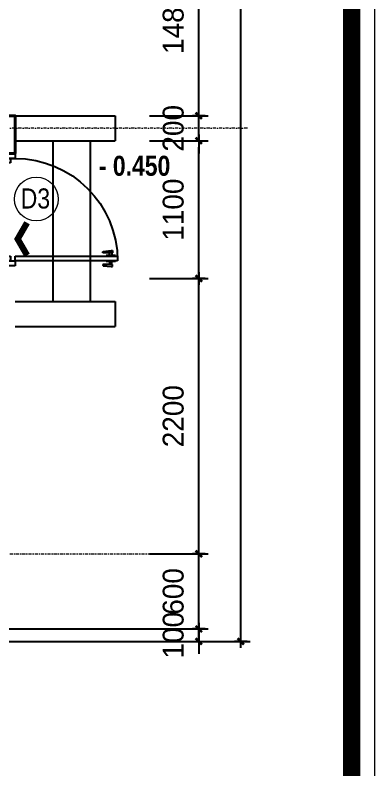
# Model space of a CAD drawing. Header units: millimetres. Extents: x 615730 to 2792744, y 139412 to 597571.
# Drawn here: x 712046 to 714919, y 349231 to 355261 of the extents above; entities that cross this region are included whole.
import ezdxf

# ---------------------------------------------------------------- set-up
doc = ezdxf.new("R2010")
doc.units = ezdxf.units.MM
doc.header["$MEASUREMENT"] = 0
doc.header["$PDMODE"] = 34
doc.linetypes.add('DASHDOT', pattern=[1, 0.5, -0.25, 0, -0.25])
doc.layers.get('0').update_dxf_attribs({"lineweight": 5})
for name, color, linetype, lineweight in [('AN_0.20', 2, 'Continuous', 20), ('NETNGOAITUONG', 1, 'Continuous', 40), ('NTHAY1', 61, 'Continuous', 25), ('thay', 7, 'Continuous', 15), ('TIM TRUC', 149, 'DASHDOT', 9)]:
    doc.layers.add(name, color=color, linetype=linetype, lineweight=lineweight)
for name, color, linetype in [('AN_TEXT', 254, 'Continuous'), ('DOORS', 1, 'Continuous'), ('H', 252, 'Continuous'), ('SWING', 7, 'Continuous'), ('VL', 155, 'Continuous')]:
    doc.layers.add(name, color=color, linetype=linetype)
doc.styles.add('romans', font='romans.shx', dxfattribs={"height": 240})
doc.styles.get("Standard").update_dxf_attribs({"font": ''})
doc.styles.add('VNI-AVO', font='vni-roms.shx')
doc.styles.get('Standard').set_extended_font_data('VNI-Avo')
doc.dimstyles.new('1-50b', dxfattribs={"dimtxt": 167, "dimasz": 50, "dimexe": 75, "dimexo": 150, "dimgap": 120, "dimtad": 1, "dimdec": 0, "dimzin": 12, "dimtxsty": 'VNI-AVO', "dimblk": ']', "dimcen": 0, "dimdle": 50, "dimclrd": 252, "dimclre": 252, "dimclrt": 2, "dimadec": 0, "dimazin": 0, "dimtfac": 1, "dimtdec": 0, "dimtix": 1, "dimtmove": 2, "dimatfit": 0, "dimldrblk": 'OPEN90', "dimfxl": 1, "dimlwd": -1, "dimlwe": -1, "dimarcsym": 0})

# ---------------------------------------------------------------- blocks, each defined once
blk = doc.blocks.new('08PDRR02')
at = {"color": 0, "linetype": 'ByBlock'}
for p, q in [((1, 0), (0, 0)), ((0, 0), (0, -1)), ((1, -1), (1, 0)), ((0, -1), (1, -1))]:
    blk.add_line(p, q, dxfattribs=at)
blk = doc.blocks.new('08PDNB02')
at = {"color": 0, "linetype": 'ByBlock'}
for p, q in [((1.25, -0.55), (1.25, 2.75)), ((1.25, 2.75), (1.54, 2.75)), ((1.54, 2.75), (1.69, 2.59)), ((0, -1.62), (0, 1.62)), ((0, 1.62), (0.25, 1.62)), ((0.25, -1.62), (0.25, 1.62)), ((0.25, 0.38), (1.25, 0.38)), ((1.69, 2.59), (1.95, -0.13)), ((0.25, -1.62), (0, -1.62)), ((1.25, -0.38), (0.25, -0.38)), ((1.95, -0.55), (1.25, -0.55)), ((1.95, -0.13), (1.95, -0.55))]:
    blk.add_line(p, q, dxfattribs=at)
blk = doc.blocks.new('*U45')
at = {"layer": 'DOORS', "color": 0, "linetype": 'Continuous', "ltscale": 200}
for p, q in [((0, 15), (0, 55)), ((900, 15), (900, 55)), ((0, -25), (0, -55)), ((900, -25), (900, -55))]:
    blk.add_line(p, q, dxfattribs=at)
at = {"layer": 'SWING', "color": 1, "linetype": 'Continuous', "ltscale": 200}
blk.add_arc((0, 55), 900, 0, 90, dxfattribs=at)
at = {"layer": 'DOORS', "color": 8, "linetype": 'Continuous', "ltscale": 200, "xscale": 25.4, "yscale": 25.4, "zscale": 25.4, "rotation": 180}
blk.add_blockref('08PDNB02', (0, 895), dxfattribs=at)
at = {"layer": 'DOORS', "color": 0, "linetype": 'Continuous', "ltscale": 200, "xscale": 900, "yscale": 39.99999999999999, "rotation": 90}
blk.add_blockref('08PDRR02', (0, 55), dxfattribs=at)
at = {"layer": 'DOORS', "color": 8, "linetype": 'Continuous', "ltscale": 200, "xscale": 25.4, "yscale": -25.4, "zscale": 25.4}
blk.add_blockref('08PDNB02', (40, 895), dxfattribs=at)
at = {"layer": 'DOORS', "color": 0, "linetype": 'Continuous', "ltscale": 200, "xscale": 45, "yscale": 110}
for p in [(-45, 55), (900, 55)]:
    blk.add_blockref('08PDRR02', p, dxfattribs=at)
at = {"layer": 'DOORS', "color": 1, "linetype": 'Continuous', "ltscale": 200, "xscale": 39.99999999999999, "yscale": 69.99999999999999}
for p in [(0, 15), (860, 15)]:
    blk.add_blockref('08PDRR02', p, dxfattribs=at)
blk = doc.blocks.new(']')
for p, q in [((1, 0), (-1, 0)), ((0, 1), (0, -1))]:
    blk.add_line(p, q)
at = {"color": 9, "const_width": 0.4}
blk.add_lwpolyline([(-0.51, -0.51), (0.51, 0.51)], dxfattribs=at)
blk = doc.blocks.new('*D86')
at = {"layer": 'DEFPOINTS', "color": 0, "ltscale": 10, "transparency": 16777216}
for p in [(712969.7, 350356.9), (713513, 350356.9), (712969.7, 350256.9)]:
    blk.add_point(p, dxfattribs=at)
at = {"layer": 'VL', "color": 252, "ltscale": 10, "transparency": 16777216}
for p, q in [((713513, 350406.9), (713513, 350456.9)), ((713119.7, 350356.9), (713588, 350356.9)), ((713513, 350256.9), (713513, 350356.9)), ((713119.7, 350256.9), (713588, 350256.9)), ((713513, 350206.9), (713513, 350156.9))]:
    blk.add_line(p, q, dxfattribs=at)
at = {"layer": 'VL', "color": 252, "ltscale": 10, "transparency": 16777216, "xscale": 50, "yscale": 50, "zscale": 50}
for p, rotation in [((713513, 350356.9), 270), ((713513, 350256.9), 90)]:
    blk.add_blockref(']', p, dxfattribs=dict(at, rotation=rotation))
at = {"layer": 'VL', "color": 2, "ltscale": 10, "transparency": 16777216, "insert": (713309.5, 350306.9), "char_height": 167, "attachment_point": 5, "rotation": 90, "style": 'VNI-AVO'}
blk.add_mtext('100', dxfattribs=at)
blk = doc.blocks.new('_Open90')
at = {"color": 0, "linetype": 'ByBlock', "lineweight": -2}
for p, q in [((0, 0), (-1, 0)), ((-0.5, 0.5), (0, 0)), ((0, 0), (-0.5, -0.5))]:
    blk.add_line(p, q, dxfattribs=at)
blk = doc.blocks.new('*D87')
at = {"layer": 'DEFPOINTS', "color": 0, "ltscale": 10, "transparency": 16777216}
for p in [(712969.7, 350956.9), (713513, 350956.9), (712969.7, 350356.9)]:
    blk.add_point(p, dxfattribs=at)
at = {"layer": 'VL', "color": 252, "ltscale": 10, "transparency": 16777216}
for p, q in [((713513, 351006.9), (713513, 351056.9)), ((713119.7, 350956.9), (713588, 350956.9)), ((713513, 350356.9), (713513, 350956.9)), ((713119.7, 350356.9), (713588, 350356.9)), ((713513, 350306.9), (713513, 350256.9))]:
    blk.add_line(p, q, dxfattribs=at)
at = {"layer": 'VL', "color": 252, "ltscale": 10, "transparency": 16777216, "xscale": 50, "yscale": 50, "zscale": 50}
for p, rotation in [((713513, 350956.9), 270), ((713513, 350356.9), 90)]:
    blk.add_blockref(']', p, dxfattribs=dict(at, rotation=rotation))
at = {"layer": 'VL', "color": 2, "ltscale": 10, "transparency": 16777216, "insert": (713309.5, 350656.9), "char_height": 167, "attachment_point": 5, "rotation": 90, "style": 'VNI-AVO'}
blk.add_mtext('600', dxfattribs=at)
blk = doc.blocks.new('*D88')
at = {"layer": 'DEFPOINTS', "color": 0, "ltscale": 10, "transparency": 16777216}
for p in [(712969.7, 353156.9), (713513, 353156.9), (712969.7, 350956.9)]:
    blk.add_point(p, dxfattribs=at)
at = {"layer": 'VL', "color": 252, "ltscale": 10, "transparency": 16777216}
for p, q in [((713119.7, 353156.9), (713588, 353156.9)), ((713513, 351006.9), (713513, 353106.9)), ((713119.7, 350956.9), (713588, 350956.9))]:
    blk.add_line(p, q, dxfattribs=at)
at = {"layer": 'VL', "color": 252, "ltscale": 10, "transparency": 16777216, "xscale": 50, "yscale": 50, "zscale": 50}
for p, rotation in [((713513, 353156.9), 90), ((713513, 350956.9), 270)]:
    blk.add_blockref(']', p, dxfattribs=dict(at, rotation=rotation))
at = {"layer": 'VL', "color": 2, "ltscale": 10, "transparency": 16777216, "insert": (713309.5, 352056.9), "char_height": 167, "attachment_point": 5, "rotation": 90, "style": 'VNI-AVO'}
blk.add_mtext('2200', dxfattribs=at)
blk = doc.blocks.new('*D89')
at = {"layer": 'DEFPOINTS', "color": 0, "ltscale": 10, "transparency": 16777216}
for p in [(712969.7, 354256.9), (713513, 354256.9), (712969.7, 353156.9)]:
    blk.add_point(p, dxfattribs=at)
at = {"layer": 'VL', "color": 252, "ltscale": 10, "transparency": 16777216}
for p, q in [((713119.7, 354256.9), (713588, 354256.9)), ((713513, 353206.9), (713513, 354206.9)), ((713119.7, 353156.9), (713588, 353156.9))]:
    blk.add_line(p, q, dxfattribs=at)
at = {"layer": 'VL', "color": 252, "ltscale": 10, "transparency": 16777216, "xscale": 50, "yscale": 50, "zscale": 50}
for p, rotation in [((713513, 354256.9), 90), ((713513, 353156.9), 270)]:
    blk.add_blockref(']', p, dxfattribs=dict(at, rotation=rotation))
at = {"layer": 'VL', "color": 2, "ltscale": 10, "transparency": 16777216, "insert": (713309.5, 353706.9), "char_height": 167, "attachment_point": 5, "rotation": 90, "style": 'VNI-AVO'}
blk.add_mtext('1100', dxfattribs=at)
blk = doc.blocks.new('*D90')
at = {"layer": 'DEFPOINTS', "color": 0, "ltscale": 10, "transparency": 16777216}
for p in [(712969.7, 354456.9), (713513, 354456.9), (712969.7, 354256.9)]:
    blk.add_point(p, dxfattribs=at)
at = {"layer": 'VL', "color": 252, "ltscale": 10, "transparency": 16777216}
for p, q in [((713513, 354506.9), (713513, 354556.9)), ((713119.7, 354456.9), (713588, 354456.9)), ((713513, 354256.9), (713513, 354456.9)), ((713119.7, 354256.9), (713588, 354256.9)), ((713513, 354206.9), (713513, 354156.9))]:
    blk.add_line(p, q, dxfattribs=at)
at = {"layer": 'VL', "color": 252, "ltscale": 10, "transparency": 16777216, "xscale": 50, "yscale": 50, "zscale": 50}
for p, rotation in [((713513, 354456.9), 270), ((713513, 354256.9), 90)]:
    blk.add_blockref(']', p, dxfattribs=dict(at, rotation=rotation))
at = {"layer": 'VL', "color": 2, "ltscale": 10, "transparency": 16777216, "insert": (713309.5, 354356.9), "char_height": 167, "attachment_point": 5, "rotation": 90, "style": 'VNI-AVO'}
blk.add_mtext('200', dxfattribs=at)
blk = doc.blocks.new('*D91')
at = {"layer": 'DEFPOINTS', "color": 0, "ltscale": 10, "transparency": 16777216}
for p in [(712969.7, 355941.3), (713513, 355941.3), (712969.7, 354456.9)]:
    blk.add_point(p, dxfattribs=at)
at = {"layer": 'VL', "color": 252, "ltscale": 10, "transparency": 16777216}
for p, q in [((713119.7, 355941.3), (713588, 355941.3)), ((713513, 354506.9), (713513, 355891.3)), ((713119.7, 354456.9), (713588, 354456.9))]:
    blk.add_line(p, q, dxfattribs=at)
at = {"layer": 'VL', "color": 252, "ltscale": 10, "transparency": 16777216, "xscale": 50, "yscale": 50, "zscale": 50}
for p, rotation in [((713513, 355941.3), 90), ((713513, 354456.9), 270)]:
    blk.add_blockref(']', p, dxfattribs=dict(at, rotation=rotation))
at = {"layer": 'VL', "color": 2, "ltscale": 10, "transparency": 16777216, "insert": (713309.5, 355199.1), "char_height": 167, "attachment_point": 5, "rotation": 90, "style": 'VNI-AVO'}
blk.add_mtext('1484', dxfattribs=at)
blk = doc.blocks.new('*D98')
at = {"layer": 'DEFPOINTS', "color": 0, "ltscale": 10, "transparency": 16777216}
for p in [(713133, 361756.9), (713848.1, 361756.9), (713133, 350256.9)]:
    blk.add_point(p, dxfattribs=at)
at = {"layer": 'VL', "color": 252, "ltscale": 10, "transparency": 16777216}
for p, q in [((713283, 361756.9), (713923.1, 361756.9)), ((713848.1, 350306.9), (713848.1, 361706.9)), ((713283, 350256.9), (713923.1, 350256.9))]:
    blk.add_line(p, q, dxfattribs=at)
at = {"layer": 'VL', "color": 252, "ltscale": 10, "transparency": 16777216, "xscale": 50, "yscale": 50, "zscale": 50}
for p, rotation in [((713848.1, 361756.9), 90), ((713848.1, 350256.9), 270)]:
    blk.add_blockref(']', p, dxfattribs=dict(at, rotation=rotation))
at = {"layer": 'VL', "color": 2, "ltscale": 10, "transparency": 16777216, "insert": (713644.6, 356006.9), "char_height": 167, "attachment_point": 5, "rotation": 90, "style": 'VNI-AVO'}
blk.add_mtext('11500', dxfattribs=at)

msp = doc.modelspace()

# ---------------------------------------------------------------- linework, layer by layer
at = {"layer": 'AN_0.20', "color": 3}
msp.add_circle((712216.2, 353791.4), 175, dxfattribs=at)
at = {"layer": 'H', "const_width": 138.2}
msp.add_lwpolyline([(687731.9, 345666), (714734.7, 345666), (714734.7, 364651), (687731.9, 364651)], close=True, dxfattribs=at)
at = {"layer": 'NETNGOAITUONG'}
msp.add_lwpolyline([(711946.4, 354156.9), (712046.4, 354156.9), (712046.4, 354456.9), (711346.3, 354456.9), (711346.3, 354656.6), (711146.3, 354656.6), (711146.3, 354256.9), (711946.4, 354256.9), (711946.4, 354156.9)], dxfattribs=at)
at = {"layer": 'thay', "linetype": 'Continuous'}
msp.add_lwpolyline([(687547.5, 345481.7), (714919.1, 345481.7), (714919.1, 364835.3), (687547.5, 364835.3)], close=True, dxfattribs=at)
at = {"layer": 'TIM TRUC', "ltscale": 50}
for p, q in [((713900.6, 354356.9), (691486.6, 354356.9)), ((708546.4, 350956.9), (713501.4, 350956.9))]:
    msp.add_line(p, q, dxfattribs=at)
at = {"layer": 'VL', "ltscale": 10}
for p, q in [((712046.4, 354456.9), (712846.4, 354456.9)), ((712846.4, 354456.9), (712846.4, 354256.9)), ((712046.4, 354256.9), (712846.4, 354256.9)), ((712346.4, 354256.9), (712346.4, 352972.6)), ((712646.4, 354256.9), (712646.4, 352972.6)), ((712046.4, 352972.6), (712846.4, 352972.6)), ((712846.4, 352972.6), (712846.4, 352772.6)), ((712046.4, 352772.6), (712846.4, 352772.6)), ((703346.1, 350356.9), (713137.4, 350356.9)), ((703346.1, 350256.9), (713133, 350256.9))]:
    msp.add_line(p, q, dxfattribs=at)
at = {"layer": 'VL', "color": 9, "ltscale": 10}
msp.add_lwpolyline([(712141.9, 353602.3, 50, 50, 0), (712066.9, 353472.4, 50, 50, 0), (712141.9, 353342.4, 50, 50, 0), (712066.9, 353472.4, 0, 0, 0), (712653.4, 353472.4, 0, 0, 0)], format="xyseb", dxfattribs=at)

# ---------------------------------------------------------------- block references
at = {"layer": 'NTHAY1', "xscale": -0.9090857494156808, "yscale": 0.9090857494156808, "zscale": 0.9090857494239059, "rotation": 270}
msp.add_blockref('*U45', (711996.4, 353297.9), dxfattribs=at)

# ---------------------------------------------------------------- texts
at = {"layer": 'AN_TEXT', "ltscale": 2, "insert": (712208.4, 353876.7), "char_height": 160.8, "width": 121.15, "attachment_point": 2, "style": 'romans'}
msp.add_mtext('{\\fVNI-Helve-Condense|b0|i0|c0|p2;D3}', dxfattribs=at)
at = {"layer": 'NTHAY1', "insert": (713285.6, 354137.4), "char_height": 160, "width": 11369.12, "attachment_point": 3}
msp.add_mtext('{\\fVNI-Helve-Condense|b1|i0|c0|p2;- 0.450}', dxfattribs=at)

# ---------------------------------------------------------------- dimensions: what is measured, and where the dimension line sits
at = {"layer": 'VL', "ltscale": 10}
for base, p1, p2, picture, middle in [((713848.1, 361756.9), (713133, 350256.9), (713133, 361756.9), '*D98', (713644.6, 356006.9)), ((713513, 355941.3), (712969.7, 354456.9), (712969.7, 355941.3), '*D91', (713309.5, 355199.1)), ((713513, 354456.9), (712969.7, 354256.9), (712969.7, 354456.9), '*D90', (713309.5, 354356.9)), ((713513, 354256.9), (712969.7, 353156.9), (712969.7, 354256.9), '*D89', (713309.5, 353706.9)), ((713513, 353156.9), (712969.7, 350956.9), (712969.7, 353156.9), '*D88', (713309.5, 352056.9)), ((713513, 350956.9), (712969.7, 350356.9), (712969.7, 350956.9), '*D87', (713309.5, 350656.9)), ((713513, 350356.9), (712969.7, 350256.9), (712969.7, 350356.9), '*D86', (713309.5, 350306.9))]:
    dim = msp.add_linear_dim(base=base, p1=p1, p2=p2, angle=90, dimstyle='1-50b', override={"dimfxl": 150, "dimarcsym": 1}, dxfattribs=at)
    dim.commit()
    dim.dimension.update_dxf_attribs({"geometry": picture, "text_midpoint": middle})

doc.saveas('drawing.dxf')
